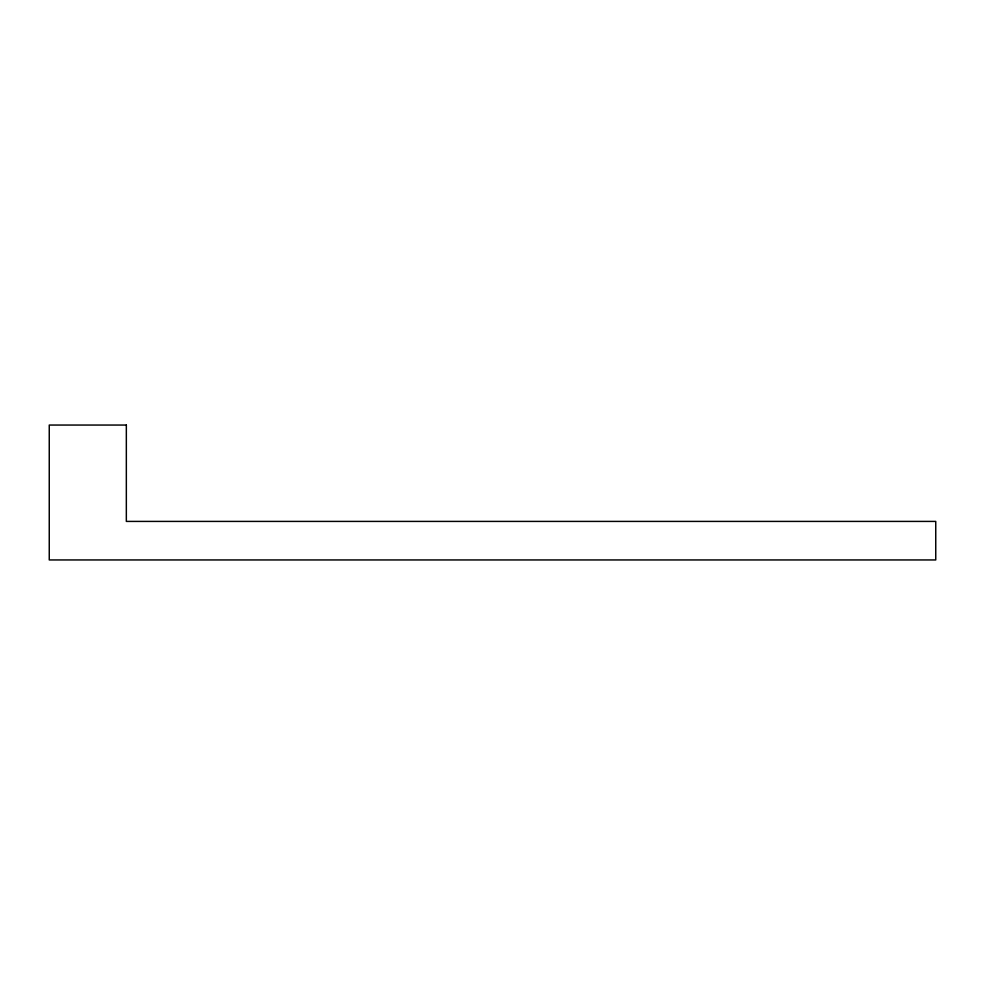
<?xml version="1.0" encoding="UTF-8"?>
<svg xmlns="http://www.w3.org/2000/svg" width="985" height="985" viewBox="0 0 985 985"><rect width="100%" height="100%" fill="white"/><g stroke="black" fill="none" stroke-linecap="round" stroke-linejoin="round"><path stroke-width="1.48" d="M126.339 425.052L49.25 425.052L49.25 559.948L935.75 559.948L935.75 521.41L126.339 521.41L126.339 425.052"/></g></svg>
